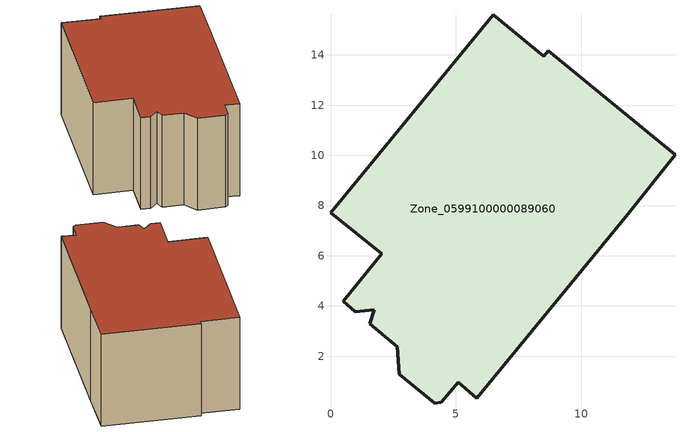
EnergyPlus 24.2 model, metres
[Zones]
Zone_0599100000089060
 floor ground (C_G): 1.74,3.85 0.99,3.77 0.5,4.18 2.05,6.07 0,7.72 6.49,15.6 8.5,13.94 8.68,14.17 13.73,10.02 11.77,7.56 5.83,0.31 5.08,0.96 4.42,0.17 4.15,0.13 2.73,1.27 2.66,2.38 1.57,3.29 z0
 wall outside (C_F): 13.73,10.02 8.68,14.17 8.5,13.94 6.49,15.6 0,7.72 2.05,6.07 0.5,4.18 0.99,3.77 1.74,3.85 1.57,3.29 2.66,2.38 2.73,1.27 4.15,0.13 4.42,0.17 5.08,0.96 5.83,0.31 11.77,7.56 13.73,10.02 z0:6.85
 roof outside (C_R): 2.66,2.38 2.73,1.27 4.15,0.13 4.42,0.17 5.08,0.96 5.83,0.31 11.77,7.56 13.73,10.02 8.68,14.17 8.5,13.94 6.49,15.6 0,7.72 2.05,6.07 0.5,4.18 0.99,3.77 1.74,3.85 1.57,3.29 z6.85
[BUILDING]
Pand.0599100000089060: North Axis=0; Terrain=City; Loads Convergence Tolerance Value=0.04; Temperature Convergence Tolerance Value=0.4; Solar Distribution=FullExterior; Maximum Number of Warmup Days=25; Minimum Number of Warmup Days=1
[Site:Location]
Rotterdam.The.Hague.AP_ZH_NLD Design_Conditions: Latitude=51.96; Longitude=4.45; Time Zone=1; Elevation=-4.5
[SITE:GROUNDTEMPERATURE:BUILDINGSURFACE]
18, 18, 18, 18, 18, 18, 18, 18, 18, 18, 18, 18
[MATERIAL] Thermal Absorptance=0.9; Solar Absorptance=0.7; Visible Absorptance=0.7
Name | Roughness | Thickness | Conductivity | Density | Specific Heat
G.D.1965 | MediumSmooth | 0.15 | 1 | 540 | 1210
F.D.1965 | Rough | 0.3 | 0.857143 | 1920 | 840
R.D.1965 | MediumRough | 0.2 | 0.08 | 1500 | 1000
[CONSTRUCTION]
C_G: G.D.1965
C_F: F.D.1965
C_R: R.D.1965
[ZONE]
Zone_0599100000089060: Type=1; Multiplier=1; Ceiling Height=Autocalculate; Volume=Autocalculate; Floor Area=autocalculate; Part of Total Floor Area=Yes
[ZONEINFILTRATION:DESIGNFLOWRATE]
Infil_Zone_0599100000089060: Zone or ZoneList or Space or SpaceList=Zone_0599100000089060; Schedule=AlwaysOn; Design Flow Rate Calculation Method=Flow/Area; Flow Rate per Floor Area=0.0042; Constant Term Coefficient=1; Temperature Term Coefficient=0; Velocity Term Coefficient=0; Velocity Squared Term Coefficient=0
[HVACTEMPLATE:ZONE:IDEALLOADSAIRSYSTEM]
Zone_0599100000089060: Maximum Heating Supply Air Temperature=50; Minimum Cooling Supply Air Temperature=13; Maximum Heating Supply Air Humidity Ratio=0.0156; Minimum Cooling Supply Air Humidity Ratio=0.0077; Heating Limit=NoLimit; Cooling Limit=NoLimit; Dehumidification Control Type=ConstantSensibleHeatRatio; Cooling Sensible Heat Ratio=0.7; Dehumidification Setpoint=60; Humidification Control Type=None; Humidification Setpoint=30; Outdoor Air Method=None; Outdoor Air Flow Rate per Person=0.00944; Outdoor Air Flow Rate per Zone Floor Area=0; Outdoor Air Flow Rate per Zone=0; Demand Controlled Ventilation Type=None; Outdoor Air Economizer Type=NoEconomizer; Heat Recovery Type=None; Sensible Heat Recovery Effectiveness=0.7; Latent Heat Recovery Effectiveness=0.65
[ZONECONTROL:THERMOSTAT]
ThermostatControl_Zone_0599100000089060: Zone or ZoneList=Zone_0599100000089060; Control Type Schedule=DualSetpointControlType; Control 1=Thermostat_Zone_0599100000089060; Temperature Difference Between Cutout And Setpoint=0
[THERMOSTATSETPOINT:DUALSETPOINT]
Thermostat_Zone_0599100000089060: Heating Setpoint Temperature Schedule=HeatingSetpoint_Zone_0599100000089060; Cooling Setpoint Temperature Schedule=CoolingSetpoint_Zone_0599100000089060
[SCHEDULE:COMPACT]
HeatingSetpoint_Zone_0599100000089060: Through: 12/31, For: AllDays, Until: 24:00, 21
CoolingSetpoint_Zone_0599100000089060: Through: 12/31, For: AllDays, Until: 24:00, 24
DualSetpointControlType: Through: 12/31, For: AllDays, Until: 24:00, 4
AlwaysOn: Through: 12/31, For: AllDays, Until: 24:00, 1
